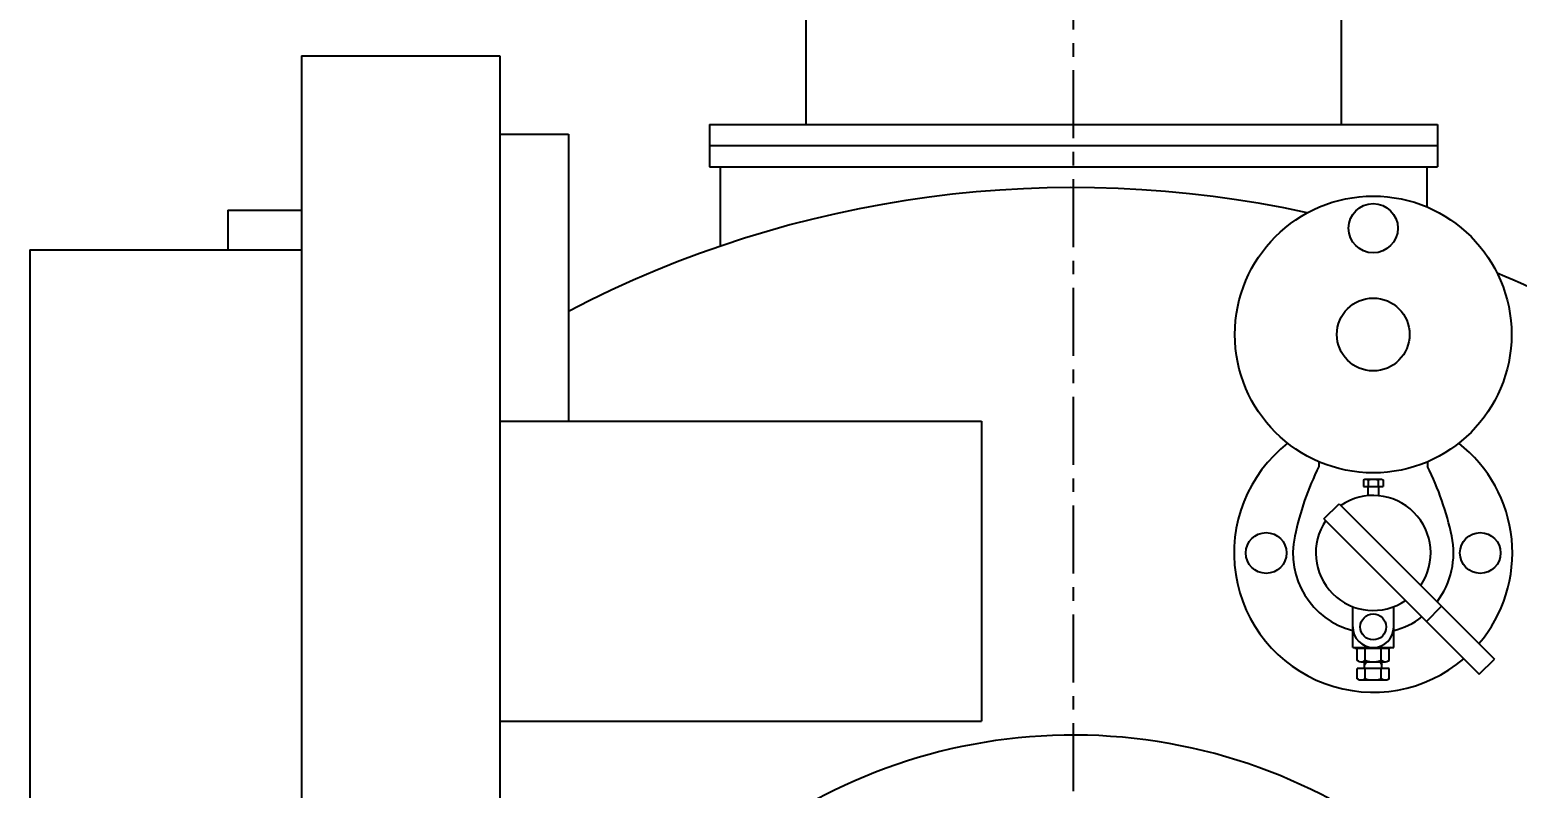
# Model space of a CAD drawing. Extents: x -1519 to 4918, y -4522 to 2416.
# Drawn here: x -488 to 207, y 230 to 584 of the extents above; entities that cross this region are included whole.
import ezdxf
from ezdxf.enums import TextEntityAlignment as Align

# ---------------------------------------------------------------- set-up
doc = ezdxf.new("R2010")
doc.units = 0
doc.linetypes.add('CENTER', pattern=[50.8, 31.75, -6.35, 6.35, -6.35])
doc.layers.get('0').update_dxf_attribs({"linetype": 'CONTINUOUS'})
doc.layers.get('DEFPOINTS').update_dxf_attribs({"linetype": 'CONTINUOUS'})
doc.layers.add('LY_1', color=7, linetype='CONTINUOUS')
doc.styles.add('MX_DIMTXSTY_2', font='txt.shx', dxfattribs={"width": 1.1, "bigfont": 'extfont.shx'})
doc.styles.add('MX_DIMTXSTY_3', font='txt.shx', dxfattribs={"width": 1.15, "bigfont": 'extfont.shx'})
doc.dimstyles.new('MXDIMSTYLE', dxfattribs={"dimscale": 50, "dimtxt": 4, "dimasz": 2.5, "dimexe": 1.8, "dimexo": 1, "dimgap": 1, "dimtad": 1, "dimblk1": 'OPEN30', "dimblk2": 'OPEN30', "dimsah": 1, "dimcen": 2.5, "dimazin": 3, "dimtfac": 1, "dimtmove": 0, "dimatfit": 3})

# ---------------------------------------------------------------- blocks, each defined once
blk = doc.blocks.new('_OPEN30')
at = {"color": 0, "linetype": 'BYBLOCK'}
for p, q in [((-1, 0.267949), (0, 0)), ((0, 0), (-1, -0.267949)), ((0, 0), (-1, 0))]:
    blk.add_line(p, q, dxfattribs=at)
blk = doc.blocks.new('*D2')
at = {"color": 110, "linetype": 'CONTINUOUS'}
blk.add_line((-1294.429968, -1037.699964), (-1294.429968, 1158.299959), dxfattribs=at)
at = {"layer": 'DEFPOINTS', "color": 0, "linetype": 'CONTINUOUS'}
for p in [(-1294.429968, 1158.299959), (-28.571448, 1158.299959), (-58.571692, -1037.699964)]:
    blk.add_point(p, dxfattribs=at)
at = {"color": 110, "linetype": 'CONTINUOUS', "xscale": 138.5, "yscale": 138.5, "zscale": 138.5}
for p, rotation in [((-1294.429968, 1158.299959), 90), ((-1294.429968, -1037.699964), 270)]:
    blk.add_blockref('_OPEN30', p, dxfattribs=dict(at, rotation=rotation))
at = {"color": 110, "linetype": 'CONTINUOUS', "style": 'MX_DIMTXSTY_2', "width": 0.991736}
blk.add_text('2195', height=175, rotation=90, dxfattribs=at).set_placement((-1431.929968, -260.774344), align=Align.MIDDLE_LEFT)
blk = doc.blocks.new('*D5')
at = {"color": 110, "linetype": 'CONTINUOUS'}
for p, q in [((-812.373454, 208.605335), (-812.373454, 2280.571642)), ((938.399829, 501.69994), (938.399829, 2280.571642)), ((-812.373454, 2190.571644), (938.399829, 2190.571644))]:
    blk.add_line(p, q, dxfattribs=at)
at = {"layer": 'DEFPOINTS', "color": 0, "linetype": 'CONTINUOUS'}
for p in [(938.399829, 2190.571644), (938.399829, 451.69994), (-812.373454, 158.605335)]:
    blk.add_point(p, dxfattribs=at)
at = {"color": 110, "linetype": 'CONTINUOUS', "xscale": 138.5, "yscale": 138.5, "zscale": 138.5, "rotation": 180}
blk.add_blockref('_OPEN30', (-812.373454, 2190.571644), dxfattribs=at)
at = {"color": 110, "linetype": 'CONTINUOUS', "xscale": 138.5, "yscale": 138.5, "zscale": 138.5}
blk.add_blockref('_OPEN30', (938.399829, 2190.571644), dxfattribs=at)
at = {"color": 110, "linetype": 'CONTINUOUS', "style": 'MX_DIMTXSTY_3', "width": 0.993789}
blk.add_text('1750', height=175, dxfattribs=at).set_placement((-258.001289, 2328.071644), align=Align.MIDDLE_LEFT)

msp = doc.modelspace()

# ---------------------------------------------------------------- linework, layer by layer
at = {"layer": 'LY_1', "color": 110, "linetype": 'CENTER'}
msp.add_line((0, -1041.215783), (0, 1279.819538), dxfattribs=at)
at = {"layer": 'LY_1', "color": 254, "linetype": 'CONTINUOUS'}
for p, q in [((-124.999999, 629.868586), (-124.999999, 540.099959)), ((124.999999, 629.868586), (124.999999, 540.099959)), ((-169.999912, 540.099959), (169.999912, 540.099959)), ((-169.999912, 540.099959), (-169.999912, 520.299964)), ((169.999912, 540.099959), (169.999912, 520.299964))]:
    msp.add_line(p, q, dxfattribs=at)
at = {"layer": 'LY_1', "color": 3, "linetype": 'CONTINUOUS'}
for p, q in [((-360.699897, 572.063934), (-360.699897, 91.500364)), ((-360.699897, 572.063934), (-268.000138, 572.063934)), ((-268.000138, 572.063934), (-268.000138, 91.500364)), ((-268.000138, 535.499952), (-236.000278, 535.499952)), ((-236.000278, 535.499952), (-236.000278, 401.499937)), ((-394.999911, 499.999943), (-394.999911, 481.49997)), ((-394.999911, 499.999943), (-360.699897, 499.999943)), ((-487.599834, 481.49997), (-360.699897, 481.49997)), ((-487.599834, 481.49997), (-487.599834, 181.500189)), ((-268.000138, 401.499937), (-43.000139, 401.499937)), ((-43.000139, 401.499937), (-43.000139, 261.500276)), ((114.598707, 382.603964), (114.598707, 380.414441)), ((165.401815, 382.603964), (165.401815, 380.414441)), ((135.38669, 374.103184), (135.38669, 371.007702)), ((135.38669, 371.007702), (144.586687, 371.007702)), ((136.5207, 374.507702), (139.986688, 374.507702)), ((137.500261, 371.007702), (137.500261, 366.722624)), ((137.692743, 374.100888), (137.692743, 371.007451)), ((139.986688, 374.507702), (143.468301, 374.507702)), ((142.292749, 374.107846), (142.292749, 371.007962)), ((142.500261, 371.007702), (142.500261, 366.722624)), ((144.586687, 374.103718), (144.586687, 371.007702)), ((116.99508, 355.934047), (124.066147, 363.005115)), ((124.066147, 363.005115), (196.607615, 290.463647)), ((116.99508, 355.934047), (189.536547, 283.39258)), ((130.414769, 295.906669), (130.414769, 314.930618)), ((149.585753, 295.906669), (149.585753, 314.930618)), ((164.888998, 308.040129), (171.960066, 315.111196)), ((130.414769, 295.906669), (149.585753, 295.906669)), ((131.373318, 295.469881), (131.373318, 295.610005)), ((147.500261, 295.469881), (131.373318, 295.469881)), ((132.500261, 289.761471), (132.500261, 295.469881)), ((136.231445, 289.751835), (136.231445, 295.469599)), ((143.74399, 289.766323), (143.74399, 295.470178)), ((147.500261, 289.762699), (147.500261, 295.406669)), ((147.500261, 286.069881), (132.500261, 286.069881)), ((132.500261, 281.261471), (132.500261, 286.069881)), ((145.650198, 289.069881), (134.367645, 289.069881)), ((135.982807, 286.069881), (135.982807, 289.069881)), ((136.78281, 289.06988), (135.98281, 287.684241)), ((136.231445, 281.251835), (136.231445, 286.069599)), ((143.182809, 289.06988), (143.982808, 287.68424)), ((143.74399, 281.266323), (143.74399, 286.070179)), ((143.982807, 286.069881), (143.982807, 289.069881)), ((147.500261, 281.262699), (147.500261, 286.069881)), ((189.536547, 283.39258), (196.607615, 290.463647)), ((140.000261, 280.569881), (134.367645, 280.569881)), ((145.650198, 280.569881), (140.000261, 280.569881)), ((-268.000138, 261.500276), (-43.000139, 261.500276))]:
    msp.add_line(p, q, dxfattribs=at)
at = {"layer": 'LY_1', "color": 130, "linetype": 'CONTINUOUS'}
for p, q in [((-169.999912, 530.199961), (169.999912, 530.199961)), ((-169.999912, 520.299964), (169.999912, 520.299964)), ((-164.999825, 520.299964), (-164.999825, 483.205248)), ((164.999825, 520.299964), (164.999825, 501.566868)), ((-268.000138, 251.500101), (-268.000138, 131.500189))]:
    msp.add_line(p, q, dxfattribs=at)
at = {"layer": 'LY_1', "color": 3, "linetype": 'CONTINUOUS'}
for points in [[(135.38669, 374.103558), (136.059662, 374.422846), (136.537863, 374.506012), (137.016833, 374.421404), (137.692743, 374.100064)], [(137.692743, 374.100064), (138.536584, 374.377446), (139.262169, 374.477511), (139.994594, 374.507705), (140.72634, 374.479777), (141.451434, 374.381872), (142.292749, 374.107052)], [(142.292749, 374.107052), (142.962012, 374.424549), (143.43784, 374.507287), (143.914448, 374.423117), (144.586687, 374.103558)], [(136.231445, 289.751835), (135.676253, 289.448877), (135.095839, 289.201364), (134.371896, 289.069877), (133.645605, 289.20557), (133.060378, 289.456657), (132.500261, 289.762699)], [(143.74399, 289.766323), (143.059957, 289.472158), (142.33354, 289.289843), (141.556542, 289.163397), (140.771286, 289.092682), (139.983749, 289.069843), (139.197216, 289.089588), (138.412784, 289.157219), (137.636439, 289.280778), (136.91273, 289.460049), (136.231446, 289.751835)], [(147.500261, 289.762699), (146.937728, 289.455271), (146.349833, 289.203455), (145.624172, 289.069875), (144.897719, 289.204838), (144.308191, 289.457853), (143.74399, 289.766323)], [(136.231445, 281.251835), (135.676253, 280.948877), (135.095839, 280.701365), (134.371896, 280.569877), (133.645605, 280.70557), (133.060378, 280.956657), (132.500261, 281.262699)], [(143.74399, 281.266323), (143.059957, 280.972158), (142.33354, 280.789844), (141.556542, 280.663398), (140.771286, 280.592683), (139.983749, 280.569844), (139.197216, 280.589589), (138.412784, 280.65722), (137.636439, 280.780779), (136.91273, 280.96005), (136.231446, 281.251835)], [(147.500261, 281.262699), (146.937728, 280.955271), (146.349833, 280.703455), (145.624172, 280.569876), (144.897719, 280.704838), (144.308191, 280.957853), (143.74399, 281.266323)]]:
    msp.add_lwpolyline(points, dxfattribs=at)
for centre, radius in [((140.000261, 442.00026), 64.599992), ((140.000261, 491.600219), 11.5), ((140.000261, 442.00026), 17.000001), ((90.000261, 339.999933), 9.5), ((190.000261, 339.999933), 9.5), ((140.000261, 305.492161), 6.05)]:
    msp.add_circle(centre, radius, dxfattribs=at)
for centre, radius, start, end in [((0, 0.000381), 510.599625, 77.650789, 117.529251), ((0, 0.000381), 510.599625, 52.899719, 67.198769), ((140.000261, 339.999933), 65, 127.951887, 310.588274), ((140.000261, 339.999933), 65, 319.411726, 52.048113), ((0, 0.000381), 510.599625, 275.73242, 47.948348), ((240.376276, 318.662565), 140.118847, 153.850764, 167.999024), ((39.624246, 318.662565), 140.118847, 12.000976, 26.149236), ((140.000261, 339.999933), 26.839378, 325.736552, 124.263448), ((140.000261, 339.999933), 26.839378, 145.736552, 304.263448), ((140.000261, 339.999933), 37.5, 167.999024, 255.190081), ((140.000261, 339.999933), 37.5, 322.662256, 12.000976), ((140.000261, 339.999933), 37.5, 284.809919, 307.337744), ((140.000261, 305.492161), 9.585492, 180, 0), ((130.373318, 295.610005), 1, 360, 17.257358), ((148.000261, 295.406669), 0.5, 90, 180), ((0, 0.000381), 255.000004, 289.232725, 158.971997)]:
    msp.add_arc(centre, radius, start, end, dxfattribs=at)

# ---------------------------------------------------------------- dimensions: what is measured, and where the dimension line sits
at = {"layer": 'LY_1', "color": 110, "linetype": 'CONTINUOUS'}
dim = msp.add_linear_dim(base=(938.399829, 2190.571644), p1=(-812.373454, 158.605335), p2=(938.399829, 451.69994), text='1750', dimstyle='MXDIMSTYLE', override={"dimtxt": 3.5, "dimasz": 2.77, "dimdec": 3, "dimlfac": 0.02}, dxfattribs=at)
dim.commit()
dim.dimension.update_dxf_attribs({"geometry": '*D5', "text_midpoint": (63.013203, 2190.571644), "dimtype": 128})
dim = msp.add_linear_dim(base=(-1294.429968, 1158.299959), p1=(-58.571692, -1037.699964), p2=(-28.571448, 1158.299959), angle=90, text='2195', dimstyle='MXDIMSTYLE', override={"dimtxt": 3.5, "dimasz": 2.77, "dimdec": 3, "dimlfac": 0.02, "dimse1": 1, "dimse2": 1}, dxfattribs=at)
dim.commit()
dim.dimension.update_dxf_attribs({"geometry": '*D2', "text_midpoint": (-1294.429968, 60.300036), "dimtype": 128})

doc.saveas('drawing.dxf')
